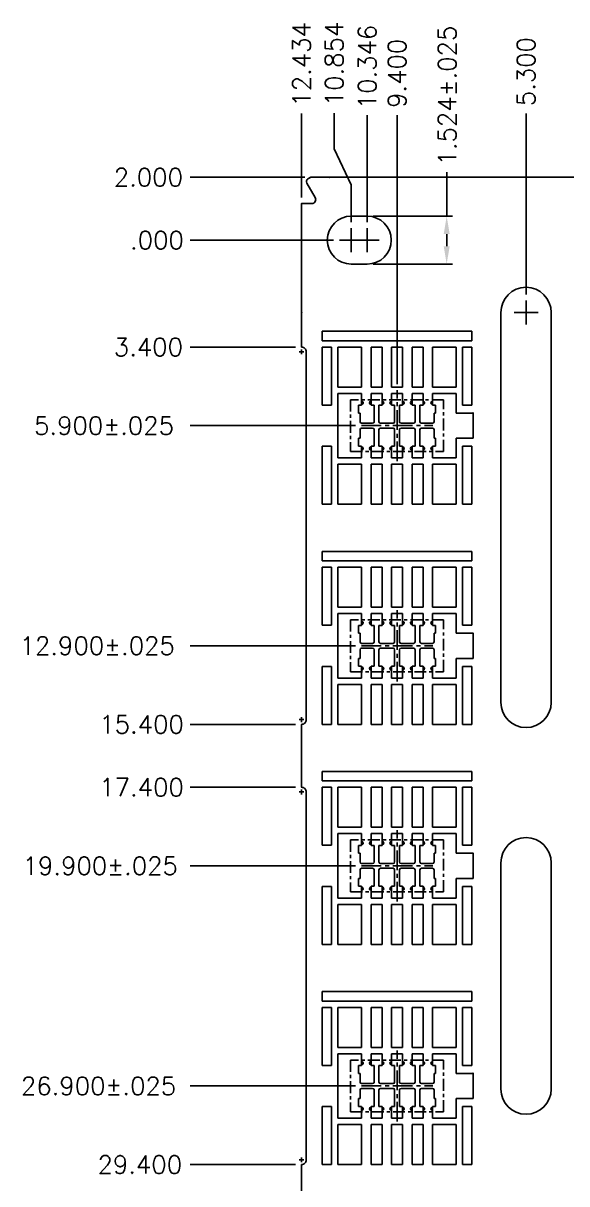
# Model space of a CAD drawing. Extents: x -176.6 to -118.8, y -49.2 to 29.7.
# Drawn here: x -176.55 to -159.27, y -7.22 to 29.69 of the extents above; entities that cross this region are included whole.
import ezdxf

# ---------------------------------------------------------------- set-up
doc = ezdxf.new("R2010")
doc.units = 0
doc.header["$LTSCALE"] = 0.5
doc.header["$MEASUREMENT"] = 0
doc.linetypes.add('CENTER', pattern=[2, 1.25, -0.25, 0.25, -0.25])
doc.linetypes.add('CENTER2', pattern=[1.125, 0.75, -0.125, 0.125, -0.125])
doc.layers.add('1', color=7, linetype='CONTINUOUS')
doc.layers.add('1D', color=4, linetype='CONTINUOUS')
doc.styles.add('SIMPLEX', font='SIMPLEX')

msp = doc.modelspace()

# ---------------------------------------------------------------- linework, layer by layer
at = {"layer": '1', "linetype": 'Continuous'}
for p, q in [((-165.612, 23.556), (-166.12, 23.556)), ((-166.12, 22.032), (-165.612, 22.032)), ((-161.366, 8.094), (-161.366, 20.494)), ((-159.766, 20.494), (-159.766, 8.094)), ((-161.366, 2.994), (-161.366, -4.206)), ((-159.766, -4.206), (-159.766, 2.994))]:
    msp.add_line(p, q, dxfattribs=at)
at = {"layer": '1'}
for p, q in [((-167.046, 19.594), (-167.046, 19.894)), ((-167.046, 19.894), (-162.286, 19.894)), ((-162.286, 19.594), (-167.046, 19.594)), ((-162.286, 19.894), (-162.286, 19.594)), ((-167.046, 17.548), (-167.046, 19.394)), ((-167.046, 19.394), (-166.746, 19.394)), ((-166.746, 19.394), (-166.746, 17.548)), ((-166.546, 19.394), (-165.791, 19.394)), ((-166.546, 18.122), (-166.546, 19.394)), ((-165.791, 18.122), (-165.791, 19.394)), ((-165.141, 19.394), (-165.491, 19.394)), ((-165.491, 18.122), (-165.491, 19.394)), ((-165.141, 18.122), (-165.141, 19.394)), ((-164.491, 19.394), (-164.841, 19.394)), ((-164.841, 19.394), (-164.841, 18.122)), ((-164.491, 19.394), (-164.491, 18.122)), ((-164.191, 18.122), (-164.191, 19.394)), ((-163.841, 18.122), (-163.841, 19.394)), ((-163.541, 19.394), (-162.786, 19.394)), ((-163.541, 18.122), (-163.541, 19.394)), ((-162.786, 19.394), (-162.786, 18.122)), ((-162.586, 19.394), (-162.586, 17.548)), ((-162.286, 19.394), (-162.586, 19.394)), ((-162.286, 17.548), (-162.286, 19.394)), ((-165.791, 18.122), (-166.546, 18.122)), ((-165.141, 18.122), (-165.491, 18.122)), ((-163.841, 18.122), (-164.191, 18.122)), ((-162.786, 18.122), (-163.541, 18.122)), ((-166.546, 15.866), (-166.546, 17.922)), ((-166.546, 17.922), (-165.791, 17.922)), ((-165.791, 17.922), (-165.791, 17.541)), ((-165.141, 17.922), (-165.491, 17.922)), ((-165.491, 17.922), (-165.491, 17.541)), ((-165.141, 17.922), (-165.141, 17.541)), ((-164.491, 17.922), (-164.841, 17.922)), ((-164.841, 17.541), (-164.841, 17.922)), ((-164.491, 17.541), (-164.491, 17.922)), ((-163.841, 17.922), (-164.191, 17.922)), ((-164.191, 17.922), (-164.191, 17.541)), ((-163.841, 17.922), (-163.841, 17.541)), ((-163.541, 17.922), (-162.786, 17.922)), ((-163.541, 17.922), (-163.541, 17.541)), ((-162.786, 17.922), (-162.786, 17.294)), ((-166.746, 17.548), (-167.046, 17.548)), ((-165.791, 17.541), (-165.89, 17.541)), ((-165.89, 17.541), (-165.89, 17.294)), ((-165.392, 17.541), (-165.491, 17.541)), ((-165.392, 17.541), (-165.392, 17.02)), ((-165.141, 17.541), (-165.24, 17.541)), ((-165.24, 17.541), (-165.24, 17.02)), ((-164.841, 17.541), (-164.742, 17.541)), ((-164.742, 17.541), (-164.742, 17.069)), ((-164.742, 17.541), (-164.742, 17.02)), ((-164.491, 17.541), (-164.59, 17.541)), ((-164.59, 17.541), (-164.59, 17.02)), ((-164.59, 17.541), (-164.59, 17.02)), ((-164.191, 17.541), (-164.092, 17.541)), ((-164.092, 17.541), (-164.092, 17.02)), ((-163.94, 17.541), (-163.841, 17.541)), ((-163.94, 17.541), (-163.94, 17.02)), ((-163.541, 17.541), (-163.442, 17.541)), ((-163.442, 17.541), (-163.442, 17.294)), ((-162.586, 17.548), (-162.286, 17.548)), ((-165.89, 17.294), (-165.841, 17.294)), ((-165.841, 17.02), (-165.841, 17.294)), ((-163.442, 17.294), (-163.491, 17.294)), ((-163.491, 17.02), (-163.491, 17.294)), ((-162.786, 17.294), (-162.252, 17.294)), ((-162.252, 17.294), (-162.252, 16.494)), ((-165.841, 16.768), (-165.841, 16.494)), ((-165.791, 16.97), (-165.442, 16.97)), ((-165.791, 16.818), (-165.442, 16.818)), ((-165.392, 16.247), (-165.392, 16.768)), ((-165.24, 16.247), (-165.24, 16.768)), ((-165.19, 16.97), (-164.792, 16.97)), ((-165.19, 16.818), (-164.792, 16.818)), ((-164.742, 16.247), (-164.742, 16.768)), ((-164.742, 16.247), (-164.742, 16.768)), ((-164.59, 16.247), (-164.59, 16.768)), ((-164.59, 16.247), (-164.59, 16.718)), ((-164.142, 16.97), (-164.54, 16.97)), ((-164.142, 16.818), (-164.54, 16.818)), ((-164.092, 16.247), (-164.092, 16.768)), ((-163.94, 16.247), (-163.94, 16.768)), ((-163.541, 16.97), (-163.89, 16.97)), ((-163.541, 16.818), (-163.89, 16.818)), ((-163.491, 16.768), (-163.491, 16.494)), ((-165.89, 16.247), (-165.89, 16.494)), ((-165.89, 16.494), (-165.841, 16.494)), ((-165.791, 16.247), (-165.89, 16.247)), ((-165.791, 15.866), (-165.791, 16.247)), ((-165.491, 15.866), (-165.491, 16.247)), ((-165.392, 16.247), (-165.491, 16.247)), ((-165.141, 16.247), (-165.24, 16.247)), ((-165.141, 15.866), (-165.141, 16.247)), ((-164.841, 16.247), (-164.841, 15.866)), ((-164.841, 16.247), (-164.742, 16.247)), ((-164.491, 16.247), (-164.59, 16.247)), ((-164.491, 16.247), (-164.491, 15.866)), ((-164.191, 15.866), (-164.191, 16.247)), ((-164.191, 16.247), (-164.092, 16.247)), ((-163.94, 16.247), (-163.841, 16.247)), ((-163.841, 15.866), (-163.841, 16.247)), ((-163.541, 15.866), (-163.541, 16.247)), ((-163.541, 16.247), (-163.442, 16.247)), ((-163.442, 16.494), (-163.491, 16.494)), ((-163.442, 16.247), (-163.442, 16.494)), ((-162.786, 16.494), (-162.786, 15.866)), ((-162.252, 16.494), (-162.786, 16.494)), ((-167.046, 16.24), (-167.046, 14.394)), ((-166.746, 16.24), (-167.046, 16.24)), ((-166.746, 14.394), (-166.746, 16.24)), ((-162.586, 14.394), (-162.586, 16.24)), ((-162.586, 16.24), (-162.286, 16.24)), ((-162.286, 16.24), (-162.286, 14.394)), ((-165.791, 15.866), (-166.546, 15.866)), ((-165.791, 15.666), (-166.546, 15.666)), ((-166.546, 15.666), (-166.546, 14.394)), ((-165.791, 15.666), (-165.791, 14.394)), ((-165.141, 15.866), (-165.491, 15.866)), ((-165.141, 15.666), (-165.491, 15.666)), ((-165.491, 15.666), (-165.491, 14.394)), ((-165.141, 15.666), (-165.141, 14.394)), ((-164.491, 15.866), (-164.841, 15.866)), ((-164.841, 14.394), (-164.841, 15.666)), ((-164.491, 14.394), (-164.491, 15.666)), ((-163.841, 15.866), (-164.191, 15.866)), ((-164.191, 15.666), (-164.191, 14.394)), ((-163.841, 15.666), (-164.191, 15.666)), ((-163.841, 15.666), (-163.841, 14.394)), ((-162.786, 15.866), (-163.541, 15.866)), ((-162.786, 15.666), (-163.541, 15.666)), ((-163.541, 15.666), (-163.541, 14.394)), ((-162.786, 14.394), (-162.786, 15.666)), ((-167.046, 14.394), (-166.746, 14.394)), ((-166.546, 14.394), (-165.791, 14.394)), ((-165.141, 14.394), (-165.491, 14.394)), ((-164.491, 14.394), (-164.841, 14.394)), ((-163.541, 14.394), (-162.786, 14.394)), ((-162.286, 14.394), (-162.586, 14.394)), ((-167.046, 12.894), (-162.286, 12.894)), ((-167.046, 12.594), (-167.046, 12.894)), ((-162.286, 12.594), (-167.046, 12.594)), ((-162.286, 12.894), (-162.286, 12.594)), ((-167.046, 10.548), (-167.046, 12.394)), ((-167.046, 12.394), (-166.746, 12.394)), ((-166.746, 12.394), (-166.746, 10.548)), ((-166.546, 12.394), (-165.791, 12.394)), ((-166.546, 11.122), (-166.546, 12.394)), ((-165.791, 11.122), (-165.791, 12.394)), ((-165.491, 11.122), (-165.491, 12.394)), ((-165.141, 12.394), (-165.491, 12.394)), ((-165.141, 11.122), (-165.141, 12.394)), ((-164.841, 12.394), (-164.841, 11.122)), ((-164.491, 12.394), (-164.841, 12.394)), ((-164.491, 12.394), (-164.491, 11.122)), ((-164.191, 11.122), (-164.191, 12.394)), ((-163.841, 11.122), (-163.841, 12.394)), ((-163.541, 11.122), (-163.541, 12.394)), ((-163.541, 12.394), (-162.786, 12.394)), ((-162.786, 12.394), (-162.786, 11.122)), ((-162.586, 12.394), (-162.586, 10.548)), ((-162.286, 12.394), (-162.586, 12.394)), ((-162.286, 10.548), (-162.286, 12.394)), ((-165.791, 11.122), (-166.546, 11.122)), ((-165.141, 11.122), (-165.491, 11.122)), ((-163.841, 11.122), (-164.191, 11.122)), ((-162.786, 11.122), (-163.541, 11.122)), ((-166.546, 8.866), (-166.546, 10.922)), ((-166.546, 10.922), (-165.791, 10.922)), ((-165.791, 10.922), (-165.791, 10.541)), ((-165.141, 10.922), (-165.491, 10.922)), ((-165.491, 10.922), (-165.491, 10.541)), ((-165.141, 10.922), (-165.141, 10.541)), ((-164.491, 10.922), (-164.841, 10.922)), ((-164.841, 10.541), (-164.841, 10.922)), ((-164.491, 10.541), (-164.491, 10.922)), ((-163.841, 10.922), (-164.191, 10.922)), ((-164.191, 10.922), (-164.191, 10.541)), ((-163.841, 10.922), (-163.841, 10.541)), ((-163.541, 10.922), (-162.786, 10.922)), ((-163.541, 10.922), (-163.541, 10.541)), ((-162.786, 10.922), (-162.786, 10.294)), ((-166.746, 10.548), (-167.046, 10.548)), ((-165.791, 10.541), (-165.89, 10.541)), ((-165.89, 10.541), (-165.89, 10.294)), ((-165.392, 10.541), (-165.491, 10.541)), ((-165.392, 10.541), (-165.392, 10.02)), ((-165.141, 10.541), (-165.24, 10.541)), ((-165.24, 10.541), (-165.24, 10.02)), ((-164.841, 10.541), (-164.742, 10.541)), ((-164.742, 10.541), (-164.742, 10.069)), ((-164.742, 10.541), (-164.742, 10.02)), ((-164.491, 10.541), (-164.59, 10.541)), ((-164.59, 10.541), (-164.59, 10.02)), ((-164.59, 10.541), (-164.59, 10.02)), ((-164.191, 10.541), (-164.092, 10.541)), ((-164.092, 10.541), (-164.092, 10.02)), ((-163.94, 10.541), (-163.841, 10.541)), ((-163.94, 10.541), (-163.94, 10.02)), ((-163.541, 10.541), (-163.442, 10.541)), ((-163.442, 10.541), (-163.442, 10.294)), ((-162.586, 10.548), (-162.286, 10.548)), ((-165.89, 10.294), (-165.841, 10.294)), ((-165.841, 10.02), (-165.841, 10.294)), ((-165.791, 9.97), (-165.442, 9.97)), ((-165.19, 9.97), (-164.792, 9.97)), ((-164.142, 9.97), (-164.54, 9.97)), ((-163.541, 9.97), (-163.89, 9.97)), ((-163.442, 10.294), (-163.491, 10.294)), ((-163.491, 10.02), (-163.491, 10.294)), ((-162.786, 10.294), (-162.252, 10.294)), ((-162.252, 10.294), (-162.252, 9.494)), ((-165.841, 9.768), (-165.841, 9.494)), ((-165.791, 9.818), (-165.442, 9.818)), ((-165.392, 9.247), (-165.392, 9.768)), ((-165.24, 9.247), (-165.24, 9.768)), ((-165.19, 9.818), (-164.792, 9.818)), ((-164.742, 9.247), (-164.742, 9.768)), ((-164.742, 9.247), (-164.742, 9.768)), ((-164.59, 9.247), (-164.59, 9.768)), ((-164.59, 9.247), (-164.59, 9.718)), ((-164.142, 9.818), (-164.54, 9.818)), ((-164.092, 9.247), (-164.092, 9.768)), ((-163.94, 9.247), (-163.94, 9.768)), ((-163.541, 9.818), (-163.89, 9.818)), ((-163.491, 9.768), (-163.491, 9.494)), ((-167.046, 9.24), (-167.046, 7.394)), ((-166.746, 9.24), (-167.046, 9.24)), ((-166.746, 7.394), (-166.746, 9.24)), ((-165.89, 9.247), (-165.89, 9.494)), ((-165.89, 9.494), (-165.841, 9.494)), ((-165.791, 9.247), (-165.89, 9.247)), ((-165.791, 8.866), (-165.791, 9.247)), ((-165.491, 8.866), (-165.491, 9.247)), ((-165.392, 9.247), (-165.491, 9.247)), ((-165.141, 9.247), (-165.24, 9.247)), ((-165.141, 8.866), (-165.141, 9.247)), ((-164.841, 9.247), (-164.841, 8.866)), ((-164.841, 9.247), (-164.742, 9.247)), ((-164.491, 9.247), (-164.59, 9.247)), ((-164.491, 9.247), (-164.491, 8.866)), ((-164.191, 8.866), (-164.191, 9.247)), ((-164.191, 9.247), (-164.092, 9.247)), ((-163.94, 9.247), (-163.841, 9.247)), ((-163.841, 8.866), (-163.841, 9.247)), ((-163.541, 8.866), (-163.541, 9.247)), ((-163.541, 9.247), (-163.442, 9.247)), ((-163.442, 9.494), (-163.491, 9.494)), ((-163.442, 9.247), (-163.442, 9.494)), ((-162.252, 9.494), (-162.786, 9.494)), ((-162.786, 9.494), (-162.786, 8.866)), ((-162.586, 7.394), (-162.586, 9.24)), ((-162.586, 9.24), (-162.286, 9.24)), ((-162.286, 9.24), (-162.286, 7.394)), ((-165.791, 8.866), (-166.546, 8.866)), ((-165.141, 8.866), (-165.491, 8.866)), ((-164.491, 8.866), (-164.841, 8.866)), ((-163.841, 8.866), (-164.191, 8.866)), ((-162.786, 8.866), (-163.541, 8.866)), ((-165.791, 8.666), (-166.546, 8.666)), ((-166.546, 8.666), (-166.546, 7.394)), ((-165.791, 8.666), (-165.791, 7.394)), ((-165.491, 8.666), (-165.491, 7.394)), ((-165.141, 8.666), (-165.491, 8.666)), ((-165.141, 8.666), (-165.141, 7.394)), ((-164.841, 7.394), (-164.841, 8.666)), ((-164.491, 7.394), (-164.491, 8.666)), ((-164.191, 8.666), (-164.191, 7.394)), ((-163.841, 8.666), (-164.191, 8.666)), ((-163.841, 8.666), (-163.841, 7.394)), ((-163.541, 8.666), (-163.541, 7.394)), ((-162.786, 8.666), (-163.541, 8.666)), ((-162.786, 7.394), (-162.786, 8.666)), ((-167.046, 7.394), (-166.746, 7.394)), ((-166.546, 7.394), (-165.791, 7.394)), ((-165.141, 7.394), (-165.491, 7.394)), ((-164.491, 7.394), (-164.841, 7.394)), ((-163.541, 7.394), (-162.786, 7.394)), ((-162.286, 7.394), (-162.586, 7.394)), ((-167.046, 5.894), (-162.286, 5.894)), ((-167.046, 5.594), (-167.046, 5.894)), ((-162.286, 5.594), (-167.046, 5.594)), ((-162.286, 5.894), (-162.286, 5.594)), ((-167.046, 3.548), (-167.046, 5.394)), ((-167.046, 5.394), (-166.746, 5.394)), ((-166.746, 5.394), (-166.746, 3.548)), ((-166.546, 5.394), (-165.791, 5.394)), ((-166.546, 4.122), (-166.546, 5.394)), ((-165.791, 4.122), (-165.791, 5.394)), ((-165.491, 4.122), (-165.491, 5.394)), ((-165.141, 5.394), (-165.491, 5.394)), ((-165.141, 4.122), (-165.141, 5.394)), ((-164.841, 5.394), (-164.841, 4.122)), ((-164.491, 5.394), (-164.841, 5.394)), ((-164.491, 5.394), (-164.491, 4.122)), ((-164.191, 4.122), (-164.191, 5.394)), ((-163.841, 4.122), (-163.841, 5.394)), ((-163.541, 4.122), (-163.541, 5.394)), ((-163.541, 5.394), (-162.786, 5.394)), ((-162.786, 5.394), (-162.786, 4.122)), ((-162.586, 5.394), (-162.586, 3.548)), ((-162.286, 5.394), (-162.586, 5.394)), ((-162.286, 3.548), (-162.286, 5.394)), ((-165.791, 4.122), (-166.546, 4.122)), ((-165.141, 4.122), (-165.491, 4.122)), ((-163.841, 4.122), (-164.191, 4.122)), ((-162.786, 4.122), (-163.541, 4.122)), ((-166.546, 1.866), (-166.546, 3.922)), ((-166.546, 3.922), (-165.791, 3.922)), ((-165.791, 3.922), (-165.791, 3.541)), ((-165.141, 3.922), (-165.491, 3.922)), ((-165.491, 3.922), (-165.491, 3.541)), ((-165.141, 3.922), (-165.141, 3.541)), ((-164.491, 3.922), (-164.841, 3.922)), ((-164.841, 3.541), (-164.841, 3.922)), ((-164.491, 3.541), (-164.491, 3.922)), ((-163.841, 3.922), (-164.191, 3.922)), ((-164.191, 3.922), (-164.191, 3.541)), ((-163.841, 3.922), (-163.841, 3.541)), ((-163.541, 3.922), (-162.786, 3.922)), ((-163.541, 3.922), (-163.541, 3.541)), ((-162.786, 3.922), (-162.786, 3.294)), ((-166.746, 3.548), (-167.046, 3.548)), ((-165.791, 3.541), (-165.89, 3.541)), ((-165.89, 3.541), (-165.89, 3.294)), ((-165.392, 3.541), (-165.491, 3.541)), ((-165.392, 3.541), (-165.392, 3.02)), ((-165.141, 3.541), (-165.24, 3.541)), ((-165.24, 3.541), (-165.24, 3.02)), ((-164.841, 3.541), (-164.742, 3.541)), ((-164.742, 3.541), (-164.742, 3.069)), ((-164.742, 3.541), (-164.742, 3.02)), ((-164.491, 3.541), (-164.59, 3.541)), ((-164.59, 3.541), (-164.59, 3.02)), ((-164.59, 3.541), (-164.59, 3.02)), ((-164.191, 3.541), (-164.092, 3.541)), ((-164.092, 3.541), (-164.092, 3.02)), ((-163.94, 3.541), (-163.841, 3.541)), ((-163.94, 3.541), (-163.94, 3.02)), ((-163.541, 3.541), (-163.442, 3.541)), ((-163.442, 3.541), (-163.442, 3.294)), ((-162.586, 3.548), (-162.286, 3.548)), ((-165.89, 3.294), (-165.841, 3.294)), ((-165.841, 3.02), (-165.841, 3.294)), ((-165.791, 2.97), (-165.442, 2.97)), ((-165.19, 2.97), (-164.792, 2.97)), ((-164.142, 2.97), (-164.54, 2.97)), ((-163.541, 2.97), (-163.89, 2.97)), ((-163.442, 3.294), (-163.491, 3.294)), ((-163.491, 3.02), (-163.491, 3.294)), ((-162.786, 3.294), (-162.252, 3.294)), ((-162.252, 3.294), (-162.252, 2.494)), ((-165.841, 2.768), (-165.841, 2.494)), ((-165.791, 2.818), (-165.442, 2.818)), ((-165.392, 2.247), (-165.392, 2.768)), ((-165.24, 2.247), (-165.24, 2.768)), ((-165.19, 2.818), (-164.792, 2.818)), ((-164.742, 2.247), (-164.742, 2.768)), ((-164.742, 2.247), (-164.742, 2.768)), ((-164.59, 2.247), (-164.59, 2.768)), ((-164.59, 2.247), (-164.59, 2.718)), ((-164.142, 2.818), (-164.54, 2.818)), ((-164.092, 2.247), (-164.092, 2.768)), ((-163.94, 2.247), (-163.94, 2.768)), ((-163.541, 2.818), (-163.89, 2.818)), ((-163.491, 2.768), (-163.491, 2.494)), ((-167.046, 2.24), (-167.046, 0.394)), ((-166.746, 2.24), (-167.046, 2.24)), ((-166.746, 0.394), (-166.746, 2.24)), ((-165.89, 2.247), (-165.89, 2.494)), ((-165.89, 2.494), (-165.841, 2.494)), ((-165.791, 2.247), (-165.89, 2.247)), ((-165.791, 1.866), (-165.791, 2.247)), ((-165.491, 1.866), (-165.491, 2.247)), ((-165.392, 2.247), (-165.491, 2.247)), ((-165.141, 2.247), (-165.24, 2.247)), ((-165.141, 1.866), (-165.141, 2.247)), ((-164.841, 2.247), (-164.841, 1.866)), ((-164.841, 2.247), (-164.742, 2.247)), ((-164.491, 2.247), (-164.59, 2.247)), ((-164.491, 2.247), (-164.491, 1.866)), ((-164.191, 1.866), (-164.191, 2.247)), ((-164.191, 2.247), (-164.092, 2.247)), ((-163.94, 2.247), (-163.841, 2.247)), ((-163.841, 1.866), (-163.841, 2.247)), ((-163.541, 1.866), (-163.541, 2.247)), ((-163.541, 2.247), (-163.442, 2.247)), ((-163.442, 2.494), (-163.491, 2.494)), ((-163.442, 2.247), (-163.442, 2.494)), ((-162.252, 2.494), (-162.786, 2.494)), ((-162.786, 2.494), (-162.786, 1.866)), ((-162.586, 0.394), (-162.586, 2.24)), ((-162.586, 2.24), (-162.286, 2.24)), ((-162.286, 2.24), (-162.286, 0.394)), ((-165.791, 1.866), (-166.546, 1.866)), ((-165.141, 1.866), (-165.491, 1.866)), ((-164.491, 1.866), (-164.841, 1.866)), ((-163.841, 1.866), (-164.191, 1.866)), ((-162.786, 1.866), (-163.541, 1.866)), ((-165.791, 1.666), (-166.546, 1.666)), ((-166.546, 1.666), (-166.546, 0.394)), ((-165.791, 1.666), (-165.791, 0.394)), ((-165.491, 1.666), (-165.491, 0.394)), ((-165.141, 1.666), (-165.491, 1.666)), ((-165.141, 1.666), (-165.141, 0.394)), ((-164.841, 0.394), (-164.841, 1.666)), ((-164.491, 0.394), (-164.491, 1.666)), ((-164.191, 1.666), (-164.191, 0.394)), ((-163.841, 1.666), (-164.191, 1.666)), ((-163.841, 1.666), (-163.841, 0.394)), ((-163.541, 1.666), (-163.541, 0.394)), ((-162.786, 1.666), (-163.541, 1.666)), ((-162.786, 0.394), (-162.786, 1.666)), ((-167.046, 0.394), (-166.746, 0.394)), ((-166.546, 0.394), (-165.791, 0.394)), ((-165.141, 0.394), (-165.491, 0.394)), ((-164.491, 0.394), (-164.841, 0.394)), ((-163.541, 0.394), (-162.786, 0.394)), ((-162.286, 0.394), (-162.586, 0.394)), ((-167.046, -1.106), (-162.286, -1.106)), ((-167.046, -1.406), (-167.046, -1.106)), ((-162.286, -1.106), (-162.286, -1.406)), ((-162.286, -1.406), (-167.046, -1.406)), ((-167.046, -3.452), (-167.046, -1.606)), ((-167.046, -1.606), (-166.746, -1.606)), ((-166.746, -1.606), (-166.746, -3.452)), ((-166.546, -1.606), (-165.791, -1.606)), ((-166.546, -2.878), (-166.546, -1.606)), ((-165.791, -2.878), (-165.791, -1.606)), ((-165.491, -2.878), (-165.491, -1.606)), ((-165.141, -1.606), (-165.491, -1.606)), ((-165.141, -2.878), (-165.141, -1.606)), ((-164.841, -1.606), (-164.841, -2.878)), ((-164.491, -1.606), (-164.841, -1.606)), ((-164.491, -1.606), (-164.491, -2.878)), ((-164.191, -2.878), (-164.191, -1.606)), ((-163.841, -2.878), (-163.841, -1.606)), ((-163.541, -2.878), (-163.541, -1.606)), ((-163.541, -1.606), (-162.786, -1.606)), ((-162.786, -1.606), (-162.786, -2.878)), ((-162.586, -1.606), (-162.586, -3.452)), ((-162.286, -1.606), (-162.586, -1.606)), ((-162.286, -3.452), (-162.286, -1.606)), ((-165.791, -2.878), (-166.546, -2.878)), ((-165.141, -2.878), (-165.491, -2.878)), ((-163.841, -2.878), (-164.191, -2.878)), ((-162.786, -2.878), (-163.541, -2.878)), ((-166.546, -5.134), (-166.546, -3.078)), ((-166.546, -3.078), (-165.791, -3.078)), ((-165.791, -3.078), (-165.791, -3.459)), ((-165.141, -3.078), (-165.491, -3.078)), ((-165.491, -3.078), (-165.491, -3.459)), ((-165.141, -3.078), (-165.141, -3.459)), ((-164.491, -3.078), (-164.841, -3.078)), ((-164.841, -3.459), (-164.841, -3.078)), ((-164.491, -3.459), (-164.491, -3.078)), ((-163.841, -3.078), (-164.191, -3.078)), ((-164.191, -3.078), (-164.191, -3.459)), ((-163.841, -3.078), (-163.841, -3.459)), ((-163.541, -3.078), (-162.786, -3.078)), ((-163.541, -3.078), (-163.541, -3.459)), ((-162.786, -3.078), (-162.786, -3.706)), ((-166.746, -3.452), (-167.046, -3.452)), ((-165.791, -3.459), (-165.89, -3.459)), ((-165.89, -3.459), (-165.89, -3.706)), ((-165.392, -3.459), (-165.491, -3.459)), ((-165.392, -3.459), (-165.392, -3.98)), ((-165.141, -3.459), (-165.24, -3.459)), ((-165.24, -3.459), (-165.24, -3.98)), ((-164.841, -3.459), (-164.742, -3.459)), ((-164.742, -3.459), (-164.742, -3.931)), ((-164.742, -3.459), (-164.742, -3.98)), ((-164.491, -3.459), (-164.59, -3.459)), ((-164.59, -3.459), (-164.59, -3.98)), ((-164.59, -3.459), (-164.59, -3.98)), ((-164.191, -3.459), (-164.092, -3.459)), ((-164.092, -3.459), (-164.092, -3.98)), ((-163.94, -3.459), (-163.841, -3.459)), ((-163.94, -3.459), (-163.94, -3.98)), ((-163.541, -3.459), (-163.442, -3.459)), ((-163.442, -3.459), (-163.442, -3.706)), ((-162.586, -3.452), (-162.286, -3.452)), ((-165.89, -3.706), (-165.841, -3.706)), ((-165.841, -3.98), (-165.841, -3.706)), ((-165.791, -4.03), (-165.442, -4.03)), ((-165.19, -4.03), (-164.792, -4.03)), ((-164.142, -4.03), (-164.54, -4.03)), ((-163.541, -4.03), (-163.89, -4.03)), ((-163.442, -3.706), (-163.491, -3.706)), ((-163.491, -3.98), (-163.491, -3.706)), ((-162.786, -3.706), (-162.252, -3.706)), ((-162.252, -3.706), (-162.252, -4.506)), ((-165.841, -4.232), (-165.841, -4.506)), ((-165.791, -4.182), (-165.442, -4.182)), ((-165.392, -4.753), (-165.392, -4.232)), ((-165.24, -4.753), (-165.24, -4.232)), ((-165.19, -4.182), (-164.792, -4.182)), ((-164.742, -4.753), (-164.742, -4.232)), ((-164.742, -4.753), (-164.742, -4.232)), ((-164.59, -4.753), (-164.59, -4.232)), ((-164.59, -4.753), (-164.59, -4.282)), ((-164.142, -4.182), (-164.54, -4.182)), ((-164.092, -4.753), (-164.092, -4.232)), ((-163.94, -4.753), (-163.94, -4.232)), ((-163.541, -4.182), (-163.89, -4.182)), ((-163.491, -4.232), (-163.491, -4.506)), ((-167.046, -4.76), (-167.046, -6.606)), ((-166.746, -4.76), (-167.046, -4.76)), ((-166.746, -6.606), (-166.746, -4.76)), ((-165.89, -4.753), (-165.89, -4.506)), ((-165.89, -4.506), (-165.841, -4.506)), ((-165.791, -4.753), (-165.89, -4.753)), ((-165.791, -5.134), (-165.791, -4.753)), ((-165.491, -5.134), (-165.491, -4.753)), ((-165.392, -4.753), (-165.491, -4.753)), ((-165.141, -4.753), (-165.24, -4.753)), ((-165.141, -5.134), (-165.141, -4.753)), ((-164.841, -4.753), (-164.841, -5.134)), ((-164.841, -4.753), (-164.742, -4.753)), ((-164.491, -4.753), (-164.59, -4.753)), ((-164.491, -4.753), (-164.491, -5.134)), ((-164.191, -5.134), (-164.191, -4.753)), ((-164.191, -4.753), (-164.092, -4.753)), ((-163.94, -4.753), (-163.841, -4.753)), ((-163.841, -5.134), (-163.841, -4.753)), ((-163.541, -5.134), (-163.541, -4.753)), ((-163.541, -4.753), (-163.442, -4.753)), ((-163.442, -4.506), (-163.491, -4.506)), ((-163.442, -4.753), (-163.442, -4.506)), ((-162.252, -4.506), (-162.786, -4.506)), ((-162.786, -4.506), (-162.786, -5.134)), ((-162.586, -6.606), (-162.586, -4.76)), ((-162.586, -4.76), (-162.286, -4.76)), ((-162.286, -4.76), (-162.286, -6.606)), ((-165.791, -5.134), (-166.546, -5.134)), ((-165.141, -5.134), (-165.491, -5.134)), ((-164.491, -5.134), (-164.841, -5.134)), ((-163.841, -5.134), (-164.191, -5.134)), ((-162.786, -5.134), (-163.541, -5.134)), ((-165.791, -5.334), (-166.546, -5.334)), ((-166.546, -5.334), (-166.546, -6.606)), ((-165.791, -5.334), (-165.791, -6.606)), ((-165.491, -5.334), (-165.491, -6.606)), ((-165.141, -5.334), (-165.491, -5.334)), ((-165.141, -5.334), (-165.141, -6.606)), ((-164.841, -6.606), (-164.841, -5.334)), ((-164.491, -6.606), (-164.491, -5.334)), ((-164.191, -5.334), (-164.191, -6.606)), ((-163.841, -5.334), (-164.191, -5.334)), ((-163.841, -5.334), (-163.841, -6.606)), ((-163.541, -5.334), (-163.541, -6.606)), ((-162.786, -5.334), (-163.541, -5.334)), ((-162.786, -6.606), (-162.786, -5.334)), ((-167.046, -6.606), (-166.746, -6.606)), ((-166.546, -6.606), (-165.791, -6.606)), ((-165.141, -6.606), (-165.491, -6.606)), ((-164.491, -6.606), (-164.841, -6.606)), ((-163.541, -6.606), (-162.786, -6.606)), ((-162.286, -6.606), (-162.586, -6.606))]:
    msp.add_line(p, q, dxfattribs=at)
at = {"layer": '1', "linetype": 'Continuous'}
msp.add_lwpolyline([(-167.7, -8.606), (-167.7, -6.606, 0.414214), (-167.55, -6.456), (-167.55, 5.244, 0.414214), (-167.7, 5.394), (-167.7, 7.394, 0.414214), (-167.55, 7.544), (-167.55, 19.244, 0.414214), (-167.7, 19.394), (-167.7, 23.955), (-167.378, 23.955, 0.57735), (-167.268, 24.146), (-167.534, 24.607, -0.414214), (-167.497, 24.744), (-167.411, 24.794), (-142.82, 24.794)], format="xyb", dxfattribs=at)
at = {"layer": '1'}
for points in [[(-164.191, 19.394), (-163.841, 19.394)], [(-164.491, 18.122), (-164.841, 18.122)], [(-164.491, 15.666), (-164.841, 15.666)], [(-164.191, 14.394), (-163.841, 14.394)], [(-164.191, 12.394), (-163.841, 12.394)], [(-164.491, 11.122), (-164.841, 11.122)], [(-164.491, 8.666), (-164.841, 8.666)], [(-164.191, 7.394), (-163.841, 7.394)], [(-164.191, 5.394), (-163.841, 5.394)], [(-164.491, 4.122), (-164.841, 4.122)], [(-164.491, 1.666), (-164.841, 1.666)], [(-164.191, 0.394), (-163.841, 0.394)], [(-164.191, -1.606), (-163.841, -1.606)], [(-164.491, -2.878), (-164.841, -2.878)], [(-164.491, -5.334), (-164.841, -5.334)], [(-164.191, -6.606), (-163.841, -6.606)]]:
    msp.add_lwpolyline(points, dxfattribs=at)
at = {"layer": '1', "linetype": 'Continuous'}
for centre, radius, start, end in [((-166.12, 22.794), 0.762, 90, 270), ((-165.612, 22.794), 0.762, 270, 90), ((-160.566, 20.494), 0.8, 0, 180), ((-160.566, 8.094), 0.8, 180, 0), ((-160.566, 2.994), 0.8, 0, 180), ((-160.566, -4.206), 0.8, 180, 0)]:
    msp.add_arc(centre, radius, start, end, dxfattribs=at)
at = {"layer": '1'}
for centre, start, end in [((-165.791, 17.619), 270, 90), ((-165.491, 17.619), 90, 270), ((-165.141, 17.619), 270, 90), ((-164.841, 17.619), 90, 270), ((-164.491, 17.619), 270, 90), ((-164.191, 17.619), 90, 270), ((-163.841, 17.619), 270, 90), ((-163.541, 17.619), 90, 270), ((-165.791, 17.02), 180, 270), ((-165.442, 17.02), 270, 0), ((-165.19, 17.02), 180, 270), ((-164.792, 17.02), 270, 360), ((-164.54, 17.02), 180, 270), ((-164.142, 17.02), 270, 0), ((-163.89, 17.02), 180, 270), ((-163.541, 17.02), 270, 0), ((-165.791, 16.768), 90, 180), ((-165.442, 16.768), 360, 90), ((-165.19, 16.768), 90, 180), ((-164.792, 16.768), 360, 90), ((-164.54, 16.768), 90, 180), ((-164.142, 16.768), 360, 90), ((-163.89, 16.768), 90, 180), ((-163.541, 16.768), 0, 90), ((-165.791, 16.169), 270, 90), ((-165.491, 16.169), 90, 270), ((-165.141, 16.169), 270, 90), ((-164.841, 16.169), 90, 270), ((-164.491, 16.169), 270, 90), ((-164.191, 16.169), 90, 270), ((-163.841, 16.169), 270, 90), ((-163.541, 16.169), 90, 270), ((-165.791, 10.619), 270, 90), ((-165.491, 10.619), 90, 270), ((-165.141, 10.619), 270, 90), ((-164.841, 10.619), 90, 270), ((-164.491, 10.619), 270, 90), ((-164.191, 10.619), 90, 270), ((-163.841, 10.619), 270, 90), ((-163.541, 10.619), 90, 270), ((-165.791, 10.02), 180, 270), ((-165.442, 10.02), 270, 0), ((-165.19, 10.02), 180, 270), ((-164.792, 10.02), 270, 360), ((-164.54, 10.02), 180, 270), ((-164.142, 10.02), 270, 0), ((-163.89, 10.02), 180, 270), ((-163.541, 10.02), 270, 0), ((-165.791, 9.768), 90, 180), ((-165.442, 9.768), 360, 90), ((-165.19, 9.768), 90, 180), ((-164.792, 9.768), 360, 90), ((-164.54, 9.768), 90, 180), ((-164.142, 9.768), 360, 90), ((-163.89, 9.768), 90, 180), ((-163.541, 9.768), 0, 90), ((-165.791, 9.169), 270, 90), ((-165.491, 9.169), 90, 270), ((-165.141, 9.169), 270, 90), ((-164.841, 9.169), 90, 270), ((-164.491, 9.169), 270, 90), ((-164.191, 9.169), 90, 270), ((-163.841, 9.169), 270, 90), ((-163.541, 9.169), 90, 270), ((-165.791, 3.619), 270, 90), ((-165.491, 3.619), 90, 270), ((-165.141, 3.619), 270, 90), ((-164.841, 3.619), 90, 270), ((-164.491, 3.619), 270, 90), ((-164.191, 3.619), 90, 270), ((-163.841, 3.619), 270, 90), ((-163.541, 3.619), 90, 270), ((-165.791, 3.02), 180, 270), ((-165.442, 3.02), 270, 0), ((-165.19, 3.02), 180, 270), ((-164.792, 3.02), 270, 360), ((-164.54, 3.02), 180, 270), ((-164.142, 3.02), 270, 0), ((-163.89, 3.02), 180, 270), ((-163.541, 3.02), 270, 0), ((-165.791, 2.768), 90, 180), ((-165.442, 2.768), 360, 90), ((-165.19, 2.768), 90, 180), ((-164.792, 2.768), 360, 90), ((-164.54, 2.768), 90, 180), ((-164.142, 2.768), 360, 90), ((-163.89, 2.768), 90, 180), ((-163.541, 2.768), 0, 90), ((-165.791, 2.169), 270, 90), ((-165.491, 2.169), 90, 270), ((-165.141, 2.169), 270, 90), ((-164.841, 2.169), 90, 270), ((-164.491, 2.169), 270, 90), ((-164.191, 2.169), 90, 270), ((-163.841, 2.169), 270, 90), ((-163.541, 2.169), 90, 270), ((-165.791, -3.381), 270, 90), ((-165.491, -3.381), 90, 270), ((-165.141, -3.381), 270, 90), ((-164.841, -3.381), 90, 270), ((-164.491, -3.381), 270, 90), ((-164.191, -3.381), 90, 270), ((-163.841, -3.381), 270, 90), ((-163.541, -3.381), 90, 270), ((-165.791, -3.98), 180, 270), ((-165.442, -3.98), 270, 0), ((-165.19, -3.98), 180, 270), ((-164.792, -3.98), 270, 360), ((-164.54, -3.98), 180, 270), ((-164.142, -3.98), 270, 0), ((-163.89, -3.98), 180, 270), ((-163.541, -3.98), 270, 0), ((-165.791, -4.232), 90, 180), ((-165.442, -4.232), 360, 90), ((-165.19, -4.232), 90, 180), ((-164.792, -4.232), 360, 90), ((-164.54, -4.232), 90, 180), ((-164.142, -4.232), 360, 90), ((-163.89, -4.232), 90, 180), ((-163.541, -4.232), 0, 90), ((-165.791, -4.831), 270, 90), ((-165.491, -4.831), 90, 270), ((-165.141, -4.831), 270, 90), ((-164.841, -4.831), 90, 270), ((-164.491, -4.831), 270, 90), ((-164.191, -4.831), 90, 270), ((-163.841, -4.831), 270, 90), ((-163.541, -4.831), 90, 270)]:
    msp.add_arc(centre, 0.05, start, end, dxfattribs=at)
at = {"layer": '1', "linetype": 'ByBlock'}
for p in [(-167.411, 24.794), (-167.7, 23.955), (-167.7, 20.494)]:
    msp.add_point(p, dxfattribs=at)
at = {"layer": '1', "linetype": 'Continuous'}
for p in [(-166.811, 24.794), (-160.566, 24.794), (-167.7, 23.955), (-167.7, 23.955)]:
    msp.add_point(p, dxfattribs=at)
at = {"layer": '1'}
for p in [(-162.252, 17.294), (-162.252, 17.294), (-162.252, 10.294), (-162.252, 10.294), (-162.252, 3.294), (-162.252, 3.294), (-162.252, -3.706), (-162.252, -3.706)]:
    msp.add_point(p, dxfattribs=at)
at = {"layer": '1D'}
for p, q in [((-167.7, 24.145), (-167.7, 26.823)), ((-166.661, 25.697), (-166.661, 26.837)), ((-165.612, 23.364), (-165.612, 26.767)), ((-164.666, 18.215), (-164.666, 26.767)), ((-160.566, 21.064), (-160.566, 26.823)), ((-166.12, 24.557), (-166.661, 25.697)), ((-167.601, 24.794), (-171.239, 24.794)), ((-163.089, 23.556), (-163.089, 24.954)), ((-166.12, 23.364), (-166.12, 24.557)), ((-165.422, 23.556), (-162.899, 23.556)), ((-166.12, 22.414), (-166.12, 23.174)), ((-165.612, 22.414), (-165.612, 23.174)), ((-163.089, 22.602), (-163.089, 22.986)), ((-166.69, 22.794), (-171.239, 22.794)), ((-166.5, 22.794), (-165.74, 22.794)), ((-165.992, 22.794), (-165.232, 22.794)), ((-165.422, 22.032), (-162.899, 22.032)), ((-160.566, 20.114), (-160.566, 20.874)), ((-160.946, 20.494), (-160.186, 20.494)), ((-167.89, 19.394), (-171.239, 19.394)), ((-167.775, 19.244), (-167.625, 19.244)), ((-167.7, 19.169), (-167.7, 19.319)), ((-165.987, 16.894), (-171.239, 16.894)), ((-165.987, 9.894), (-171.239, 9.894)), ((-167.89, 7.394), (-171.239, 7.394)), ((-167.775, 7.544), (-167.625, 7.544)), ((-167.7, 7.469), (-167.7, 7.619)), ((-167.89, 5.394), (-171.239, 5.394)), ((-167.775, 5.244), (-167.625, 5.244)), ((-167.7, 5.169), (-167.7, 5.319)), ((-165.987, 2.894), (-171.239, 2.894)), ((-165.987, -4.106), (-171.239, -4.106)), ((-167.89, -6.606), (-171.239, -6.606)), ((-167.775, -6.456), (-167.625, -6.456)), ((-167.7, -6.531), (-167.7, -6.381))]:
    msp.add_line(p, q, dxfattribs=at)
at = {"layer": '1D', "linetype": 'CENTER'}
for p, q in [((-164.666, 15.762), (-164.666, 18.025)), ((-165.797, 16.894), (-163.534, 16.894)), ((-164.666, 8.762), (-164.666, 11.025)), ((-165.797, 9.894), (-163.534, 9.894)), ((-164.666, 1.762), (-164.666, 4.025)), ((-165.797, 2.894), (-163.534, 2.894)), ((-164.666, -5.238), (-164.666, -2.975)), ((-165.797, -4.106), (-163.534, -4.106))]:
    msp.add_line(p, q, dxfattribs=at)
at = {"layer": '1D', "color": 2, "linetype": 'CENTER2'}
for points in [[(-166.141, 16.069), (-163.191, 16.069), (-163.191, 17.719), (-166.141, 17.719)], [(-166.141, 9.069), (-163.191, 9.069), (-163.191, 10.719), (-166.141, 10.719)], [(-166.141, 2.069), (-163.191, 2.069), (-163.191, 3.719), (-166.141, 3.719)], [(-166.141, -4.931), (-163.191, -4.931), (-163.191, -3.281), (-166.141, -3.281)]]:
    msp.add_lwpolyline(points, close=True, dxfattribs=at)
at = {"layer": '1D'}
for points in [[(-163.184, 22.986), (-162.994, 22.986), (-163.089, 23.556)], [(-163.184, 22.602), (-162.994, 22.602), (-163.089, 22.032)]]:
    msp.add_solid(points, dxfattribs=at)

# ---------------------------------------------------------------- texts
at = {"layer": '1D', "char_height": 0.57, "attachment_point": 5, "rotation": 90, "style": 'SIMPLEX'}
for s, insert in [('\\A1;12.434', (-167.7, 28.384)), ('\\A1;10.854', (-166.661, 28.398)), ('\\A1;10.346', (-165.612, 28.301)), ('1.524±.025', (-163.071, 27.391)), ('\\A1;5.300', (-160.566, 28.153)), ('\\A1;9.400', (-164.666, 28.097))]:
    msp.add_mtext(s, dxfattribs=dict(at, insert=insert))
at = {"layer": '1D', "char_height": 0.57, "attachment_point": 5, "style": 'SIMPLEX'}
for s, insert in [('\\A1;2.000', (-172.569, 24.794)), ('\\A1;.000', (-172.298, 22.794)), ('\\A1;3.400', (-172.569, 19.394)), ('5.900±.025', (-173.978, 16.894)), ('12.900±.025', (-174.195, 9.894)), ('\\A1;15.400', (-172.787, 7.394)), ('\\A1;17.400', (-172.787, 5.394)), ('19.900±.025', (-174.098, 2.894)), ('26.900±.025', (-174.153, -4.106)), ('\\A1;29.400', (-172.841, -6.606))]:
    msp.add_mtext(s, dxfattribs=dict(at, insert=insert))

doc.saveas('drawing.dxf')
